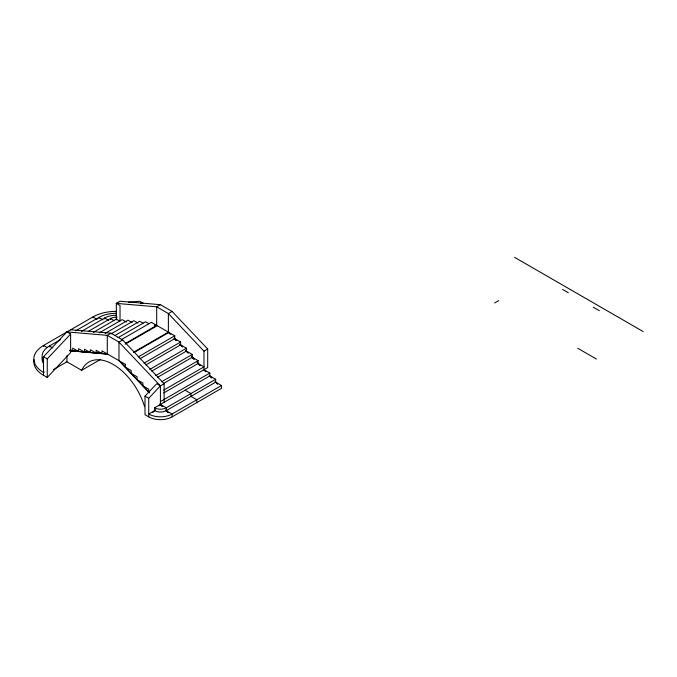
<?xml version="1.0" encoding="UTF-8"?>
<svg xmlns="http://www.w3.org/2000/svg" width="677" height="677" viewBox="0 0 677 677"><rect width="100%" height="100%" fill="white"/><g stroke="black" fill="none" stroke-linecap="round" stroke-linejoin="round"><path stroke-width="1.02" d="M66.905 331.899L70.628 334.049L70.628 352.607L47.255 377.453L43.531 375.303L43.531 356.745L66.905 331.899L107.288 335.352L118.974 342.097L160.415 385.89L160.415 404.44L162.362 406.513M47.255 377.453L47.255 358.895L70.628 334.049M221.506 385.501L172.102 414.028A16.527 9.546 0 0 1 148.728 414.028L154.568 410.651A8.268 4.773 0 0 0 166.254 410.651L215.667 382.133L221.506 385.501L221.506 388.344L172.102 416.863A16.527 9.546 0 0 1 148.728 416.863L145.005 414.722L145.005 396.163L156.692 383.741L160.415 385.89L164.13 383.741L122.689 339.956L111.003 333.202L70.628 329.758M148.728 416.863L148.728 398.304L160.415 385.89M152.85 412.479L155.6 409.56M159.036 405.904L160.415 404.44L166.254 407.816L215.667 379.289L215.667 382.133L217.613 384.197M116.317 319.874L116.317 303.381L120.032 301.231L160.415 304.684L172.102 311.428L207.695 349.002L207.695 367.56L163.716 392.948M60.355 339.676L49.379 346.015A24.795 14.319 0 0 0 43.286 360.477M75.621 330.858L98.783 317.488A24.795 14.319 0 0 1 116.317 313.29M81.468 331.392L104.63 318.021A16.527 9.546 0 0 1 116.317 315.228M88.518 331.239L110.469 318.562A8.268 4.773 0 0 1 117.172 317.191M93.443 332.305L116.317 319.095L119.66 321.025M99.291 332.839L122.165 319.637L126.337 322.04M105.13 333.38L128.004 320.17L132.176 322.582M111.003 333.202L107.288 335.352L107.288 353.91L70.01 350.728M160.415 304.684L156.692 306.825L116.317 303.381L120.032 305.522L120.032 320.991M44.267 372.045L43.531 372.468A33.055 19.083 0 0 1 43.531 345.473L92.944 316.946A33.055 19.083 0 0 1 116.317 311.361M110.977 333.913L133.851 320.703L138.023 323.115M53.424 369.591L66.905 361.806L66.905 355.62M114.988 335.504L139.69 321.245L143.033 323.174M118.086 337.628L145.538 321.778L148.872 323.708M121.183 339.752L151.377 322.32L168.378 332.136L169.834 333.668M122.689 339.956L118.974 342.097L118.974 360.655L149.507 392.922M172.102 311.428L168.378 313.578L156.692 306.825L156.692 325.383L125.584 343.349M125.203 344.178L157.225 325.688L155.278 325.51M66.219 361.416L81.655 370.319L100.179 359.622M133.614 352.209L168.378 332.136L168.378 313.578L203.98 351.151L203.98 369.71L205.926 371.775M134.148 352.514L168.911 332.441L174.759 335.809L174.759 338.652L176.705 340.717M138.159 356.94L174.759 335.809M139.987 358.725L174.759 338.652L180.598 342.02L180.598 344.864L182.545 346.929M143.998 363.151L180.598 342.02M145.834 364.937L180.598 344.864L186.446 348.232L186.446 351.075L188.392 353.14M149.845 369.363L186.446 348.232M151.673 371.148L186.446 351.075L192.285 354.443L192.285 357.287L194.24 359.352M155.693 375.574L192.285 354.443M157.521 377.36L192.285 357.287L198.133 360.655L198.133 363.498L200.079 365.563M203.98 351.151L207.695 349.002M161.532 381.786L198.133 360.655M163.36 383.571L198.133 363.498L203.98 366.866L163.716 390.113M160.415 401.605L209.819 373.078L209.819 375.921L211.766 377.986M154.568 410.651L154.568 407.816L209.819 375.921L215.667 379.289M494.684 302.941L498.763 300.58M116.317 303.381L118.348 303.186M128.512 302.255L139.69 301.231L143.414 303.381L140.359 303.66M69.663 350.61L107.288 353.91M69.833 350.728L107.812 354.215M514.596 257.336L643.15 331.561M562.536 289.426L568.316 292.76M593.297 307.189L599.348 310.684M577.735 348.266L596.395 359.038M203.98 369.71L209.819 373.078M113.812 320.492L110.469 318.562L110.469 319.442M108.802 320.433L104.63 318.021L104.63 318.909M102.963 319.899L98.783 317.488L98.783 318.376M97.116 319.358L92.944 316.946L92.944 317.835M185.117 390.18L190.956 393.557L190.956 396.392L196.804 399.768L196.804 402.603M118.974 360.655L101.973 350.847L101.973 353.682L96.126 350.305L96.126 353.14L90.286 349.772L90.286 352.607L84.439 349.23L84.439 352.074L78.6 348.697L78.6 351.532L72.752 348.156L72.752 350.999L70.247 349.552M145.005 396.163L148.728 398.304M154.568 407.816A8.268 4.773 0 0 0 166.254 407.816L166.254 410.651L172.102 414.028L172.102 416.863M52.713 347.944L49.379 346.015L49.379 346.895M47.187 347.58L43.531 345.473L43.531 346.362M43.531 356.745L47.255 358.895M174.192 338.263L176.375 340.565M180.006 344.398L182.181 346.7M185.82 350.534L187.994 352.835M191.625 356.669L193.808 358.971M197.439 362.804L199.622 365.106M168.378 332.136L169.817 333.651M174.124 338.212L176.282 340.489M179.87 344.288L182.02 346.565M185.608 350.364L187.766 352.641M191.354 356.44L193.512 358.717M197.1 362.517L199.969 365.555M203.557 369.354L205.715 371.631M209.303 375.43L211.461 377.707M215.049 381.506L217.199 383.783M159.899 403.957L162.048 406.234M165.637 410.034L167.794 412.31M168.911 332.441L170.858 334.506M166.254 410.651L168.201 412.725M164.13 383.741L164.13 402.299M43.531 375.303A33.055 19.083 0 0 1 34.062 359.673M43.286 363.312A24.795 14.319 0 0 1 42.245 357.49M81.655 370.319A48.346 27.909 60 0 1 113.127 364.412A48.346 27.909 60 0 1 144.607 406.665M156.692 325.383L154.627 325.205L156.692 325.383M125.347 364.336L119.507 360.968L148.728 392.017L148.728 389.182L142.881 385.814L142.881 382.97L137.033 379.602L137.033 376.759L131.194 373.391L131.194 370.547L125.347 367.179L125.347 364.336"/></g></svg>
